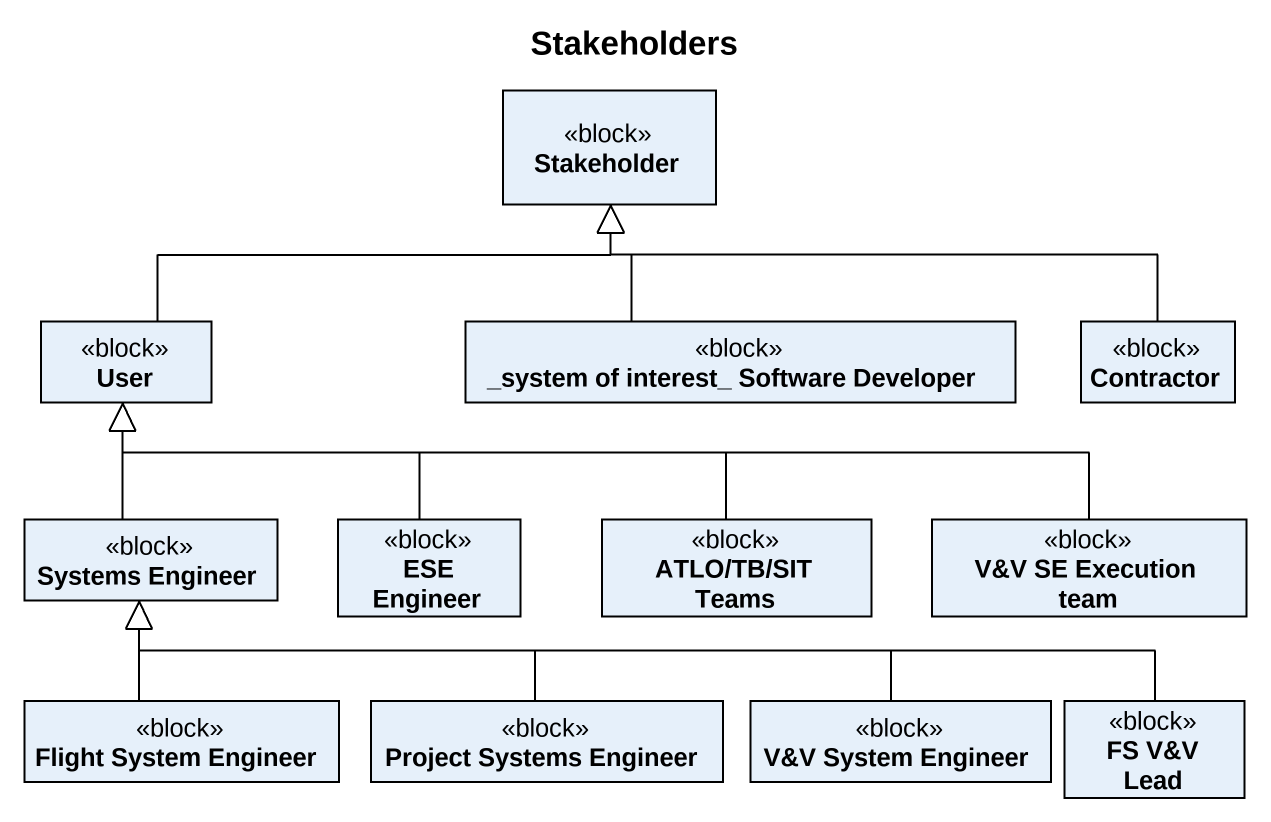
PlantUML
@startuml
title Stakeholders
hide circle
hide empty members
class Stakeholder <<block>>
class User <<block>>
class "_system of interest_ Software Developer" as system_of_interest_Software <<block>>
class Contractor <<block>>
class "Systems Engineer" as Systems_Engineer <<block>>
class "ESE Engineer" as ESE_Engineer <<block>>
class "ATLO/TB/SIT Teams" as ATLO_TB_SIT_Teams <<block>>
class "V&V SE Execution team" as V_V_SE_Execution_team <<block>>
class "Flight System Engineer" as Flight_System_Engineer <<block>>
class "Project Systems Engineer" as Project_Systems_Engineer <<block>>
class "V&V System Engineer" as V_V_System_Engineer <<block>>
class "FS V&V Lead" as FS_V_V_Lead <<block>>
User -right-|> Stakeholder
system_of_interest_Software -up-|> Stakeholder
Contractor -left-|> Stakeholder
Systems_Engineer -up-|> User
ESE_Engineer -up-|> User
ATLO_TB_SIT_Teams -left-|> User
V_V_SE_Execution_team -left-|> User
Flight_System_Engineer -up-|> Systems_Engineer
Project_Systems_Engineer -left-|> Systems_Engineer
V_V_System_Engineer -left-|> Systems_Engineer
FS_V_V_Lead -left-|> Systems_Engineer
@enduml
